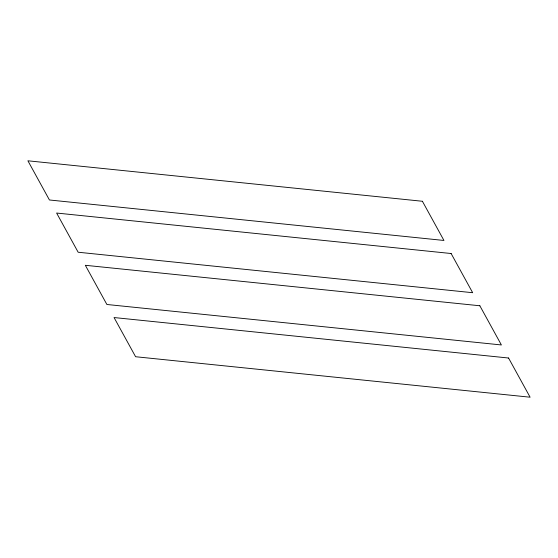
<?xml version="1.0" encoding="UTF-8"?>
<svg xmlns="http://www.w3.org/2000/svg" width="558" height="558" viewBox="0 0 558 558"><rect width="100%" height="100%" fill="white"/><g stroke="black" fill="none" stroke-linecap="round" stroke-linejoin="round"><path stroke-width="0.84" d="M422.406 201.271L27.9 160.795L49.439 199.98L443.945 240.456L422.406 201.271M451.122 253.52L56.616 213.044L78.155 252.23L472.661 292.706L451.122 253.52M479.845 305.77L85.339 265.294L106.878 304.48L501.384 344.956L479.845 305.77M508.561 358.02L114.055 317.544L135.594 356.729L530.1 397.205L508.561 358.02"/></g></svg>
